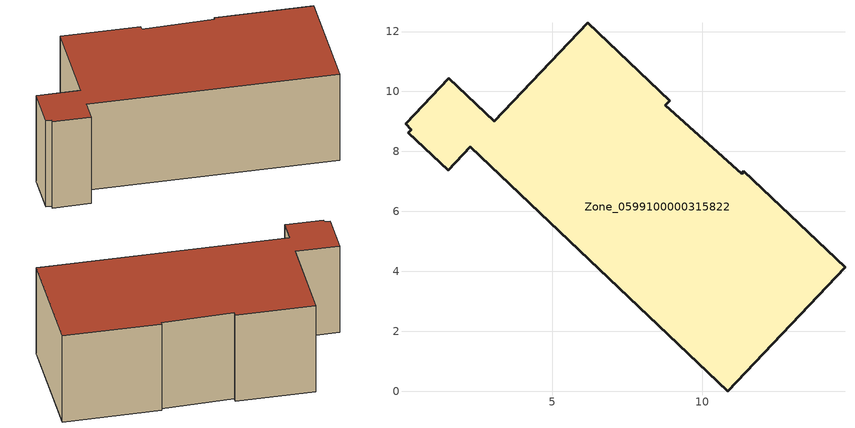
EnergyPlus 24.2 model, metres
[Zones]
Zone_0599100000315822
 floor ground (C_G): 11.4,7.34 14.77,4.13 10.85,0 2.27,8.16 1.52,7.37 0.2,8.62 0.29,8.72 0.1,8.92 1.55,10.44 3.06,9 6.19,12.29 8.92,9.7 8.77,9.54 11.33,7.26 z2.99
 wall outside (C_F): 3.06,9 1.55,10.44 0.1,8.92 0.29,8.72 0.2,8.62 1.52,7.37 2.27,8.16 10.85,0 14.77,4.13 11.4,7.34 11.33,7.26 8.77,9.54 8.92,9.7 6.19,12.29 3.06,9 z2.99:7.73
 roof outside (C_R): 14.77,4.13 11.4,7.34 11.33,7.26 8.77,9.54 8.92,9.7 6.19,12.29 3.06,9 1.55,10.44 0.1,8.92 0.29,8.72 0.2,8.62 1.52,7.37 2.27,8.16 10.85,0 z7.73
[BUILDING]
Pand.0599100000315822: North Axis=0; Terrain=City; Loads Convergence Tolerance Value=0.04; Temperature Convergence Tolerance Value=0.4; Solar Distribution=FullExterior; Maximum Number of Warmup Days=25; Minimum Number of Warmup Days=1
[Site:Location]
Rotterdam.The.Hague.AP_ZH_NLD Design_Conditions: Latitude=51.96; Longitude=4.45; Time Zone=1; Elevation=-4.5
[SITE:GROUNDTEMPERATURE:BUILDINGSURFACE]
18, 18, 18, 18, 18, 18, 18, 18, 18, 18, 18, 18
[MATERIAL] Thermal Absorptance=0.9; Solar Absorptance=0.7; Visible Absorptance=0.7
Name | Roughness | Thickness | Conductivity | Density | Specific Heat
G.TC.1975-1991 | MediumSmooth | 0.15 | 0.288461 | 540 | 1210
F.TC.1975-1991 | Rough | 0.3 | 0.230769 | 1920 | 840
R.TC.1975-1991 | MediumRough | 0.2 | 0.153846 | 1500 | 1000
[CONSTRUCTION]
C_G: G.TC.1975-1991
C_F: F.TC.1975-1991
C_R: R.TC.1975-1991
[ZONE]
Zone_0599100000315822: Type=1; Multiplier=1; Ceiling Height=Autocalculate; Volume=Autocalculate; Floor Area=autocalculate; Part of Total Floor Area=Yes
[ZONEINFILTRATION:DESIGNFLOWRATE]
Infil_Zone_0599100000315822: Zone or ZoneList or Space or SpaceList=Zone_0599100000315822; Schedule=AlwaysOn; Design Flow Rate Calculation Method=Flow/Area; Flow Rate per Floor Area=0.003; Constant Term Coefficient=1; Temperature Term Coefficient=0; Velocity Term Coefficient=0; Velocity Squared Term Coefficient=0
[HVACTEMPLATE:ZONE:IDEALLOADSAIRSYSTEM]
Zone_0599100000315822: Maximum Heating Supply Air Temperature=50; Minimum Cooling Supply Air Temperature=13; Maximum Heating Supply Air Humidity Ratio=0.0156; Minimum Cooling Supply Air Humidity Ratio=0.0077; Heating Limit=NoLimit; Cooling Limit=NoLimit; Dehumidification Control Type=ConstantSensibleHeatRatio; Cooling Sensible Heat Ratio=0.7; Dehumidification Setpoint=60; Humidification Control Type=None; Humidification Setpoint=30; Outdoor Air Method=None; Outdoor Air Flow Rate per Person=0.00944; Outdoor Air Flow Rate per Zone Floor Area=0; Outdoor Air Flow Rate per Zone=0; Demand Controlled Ventilation Type=None; Outdoor Air Economizer Type=NoEconomizer; Heat Recovery Type=None; Sensible Heat Recovery Effectiveness=0.7; Latent Heat Recovery Effectiveness=0.65
[ZONECONTROL:THERMOSTAT]
ThermostatControl_Zone_0599100000315822: Zone or ZoneList=Zone_0599100000315822; Control Type Schedule=DualSetpointControlType; Control 1=Thermostat_Zone_0599100000315822; Temperature Difference Between Cutout And Setpoint=0
[THERMOSTATSETPOINT:DUALSETPOINT]
Thermostat_Zone_0599100000315822: Heating Setpoint Temperature Schedule=HeatingSetpoint_Zone_0599100000315822; Cooling Setpoint Temperature Schedule=CoolingSetpoint_Zone_0599100000315822
[SCHEDULE:COMPACT]
HeatingSetpoint_Zone_0599100000315822: Through: 12/31, For: AllDays, Until: 24:00, 21
CoolingSetpoint_Zone_0599100000315822: Through: 12/31, For: AllDays, Until: 24:00, 24
DualSetpointControlType: Through: 12/31, For: AllDays, Until: 24:00, 4
AlwaysOn: Through: 12/31, For: AllDays, Until: 24:00, 1
